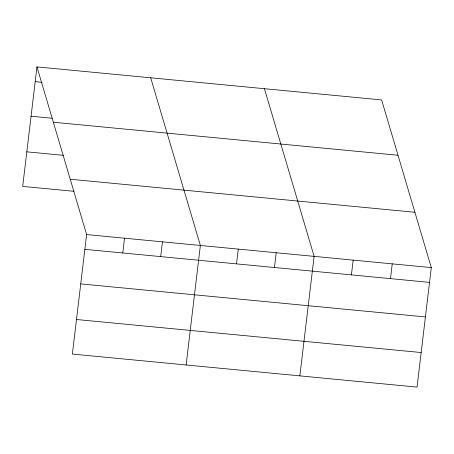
<?xml version="1.0" encoding="UTF-8"?>
<svg xmlns="http://www.w3.org/2000/svg" width="454" height="454" viewBox="0 0 454 454"><rect width="100%" height="100%" fill="white"/><g stroke="black" fill="none" stroke-linecap="round" stroke-linejoin="round"><path stroke-width="0.68" d="M36.95 66.897L86.623 234.57L72.373 354.069L417.05 387.103L431.3 267.605L381.627 99.931L36.95 66.897L22.7 186.395L73.957 191.304M122.773 252.974L124.538 238.202M160.688 256.612L162.453 241.84M186.117 364.971L200.367 245.472L150.694 77.799M236.517 263.876L238.282 249.104M274.432 267.514L276.197 252.742M299.861 375.872L314.111 256.374L264.438 88.7M351.413 274.891L353.172 260.119M390.474 278.631L392.239 263.865M35.191 81.669L42.211 82.339M31.065 116.224L52.131 118.244M53.339 122.228L398.022 155.262M26.82 151.835L63.333 155.33M70.228 179.239L414.911 212.273M86.623 234.57L431.3 267.605M84.858 249.342L429.541 282.377M80.738 283.903L425.415 316.937M76.493 319.508L421.17 352.542"/></g></svg>
